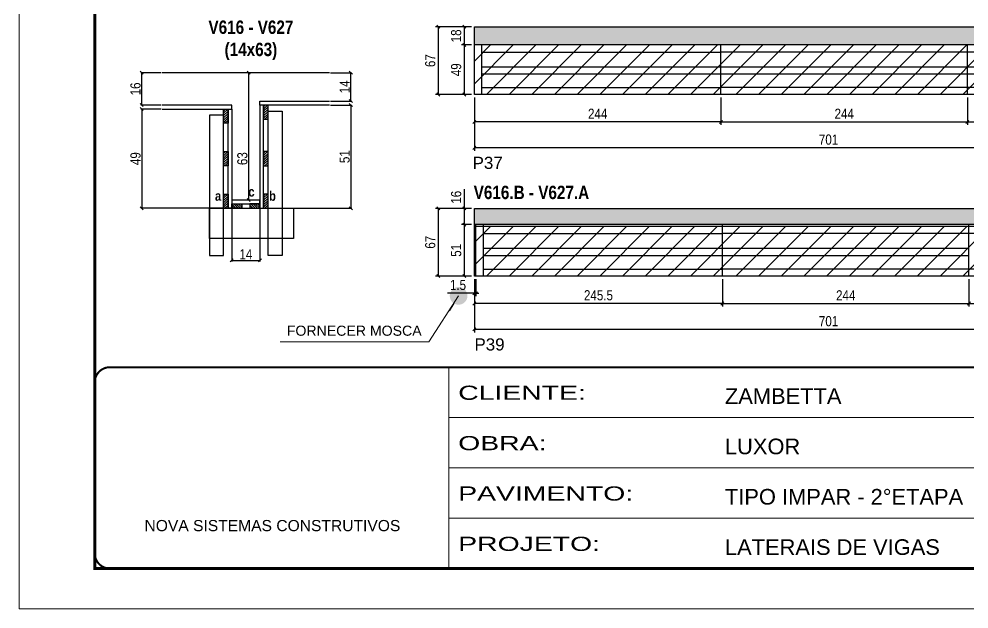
# Model space of a CAD drawing. Extents: x 3309 to 9563, y -2522 to 14608.
# Drawn here: x 8078 to 9018, y 12409 to 12993 of the extents above; entities that cross this region are included whole.
import ezdxf

# ---------------------------------------------------------------- set-up
doc = ezdxf.new("R2010")
doc.units = 0
doc.linetypes.add('CONTINUO', pattern=[0])
doc.linetypes.add('DASHED', pattern=[0.75, 0.5, -0.25])
for name, color, linetype in [('5', 5, 'Continuous'), ('COTA', 241, 'Continuous'), ('detalhes', 4, 'Continuous'), ('NOMENCLATURA', 7, 'Continuous'), ('Painéis', 200, 'Continuous'), ('SARR_2.2x7', 40, 'Continuous'), ('SARR_3.5x7', 81, 'Continuous')]:
    doc.layers.add(name, color=color, linetype=linetype)
for name, color, linetype, lineweight in [('CARIMBO', 255, 'Continuous', 9), ('CONCRETO', 251, 'Continuous', 25), ('Folhas', 255, 'Continuous', 9), ('Hachura', 251, 'Continuous', 9), ('SARRAFO DE PRESSAO', 251, 'DASHED', 9)]:
    doc.layers.add(name, color=color, linetype=linetype, lineweight=lineweight)
doc.styles.add('ARIAL', font='arial.ttf')
doc.styles.add('COTA TECNICA', font='techl___.ttf', dxfattribs={"height": 10})
doc.styles.add('COTA TECNICA 2X', font='techl___.ttf', dxfattribs={"height": 10})
doc.styles.get("Standard").update_dxf_attribs({"font": 'arial.ttf'})
doc.styles.add('TECNICA', font='techb___.ttf', dxfattribs={"height": 10})
doc.styles.add('Tecnologia', font='')
doc.styles.get('Tecnologia').set_extended_font_data('Forgotten Futurist')
doc.dimstyles.new('3x', dxfattribs={"dimtxt": 10, "dimasz": 5, "dimexe": 7, "dimexo": 5, "dimgap": 4, "dimtad": 1, "dimdec": 4, "dimlfac": 0.333333, "dimdsep": 46, "dimtxsty": 'Standard', "dimblk": 'DOT', "dimcen": 0.09, "dimclrd": 1, "dimclre": 1, "dimclrt": 2, "dimadec": 0, "dimazin": 2, "dimtfac": 1, "dimtdec": 4, "dimtmove": 0, "dimatfit": 3, "dimldrblk": 'DOT', "dimfxl": 1, "dimtolj": 1, "dimtzin": 0, "dimlwd": 9, "dimlwe": 9, "dimarcsym": 0})
doc.dimstyles.new('PAINEL', dxfattribs={"dimtxt": 10, "dimasz": 3, "dimexe": 3, "dimexo": 3, "dimgap": 3, "dimtad": 1, "dimdec": 1, "dimzin": 12, "dimdsep": 46, "dimtxsty": 'COTA TECNICA', "dimblk1": 'OBLIQUE', "dimblk2": 'OBLIQUE', "dimsah": 1, "dimcen": 0.9, "dimclrd": 4, "dimclre": 4, "dimclrt": 240, "dimadec": 1, "dimazin": 3, "dimtfac": 1, "dimtdec": 1, "dimtmove": 0, "dimatfit": 3, "dimfxl": 1, "dimtolj": 1, "dimtzin": 12, "dimarcsym": 0})
doc.dimstyles.new('SECAO', dxfattribs={"dimscale": 0.333333, "dimtxt": 5, "dimasz": 9, "dimexe": 3, "dimexo": 3, "dimgap": 3, "dimtad": 1, "dimdec": 1, "dimlfac": 0.5, "dimzin": 12, "dimdsep": 46, "dimtxsty": 'COTA TECNICA 2X', "dimblk1": 'OBLIQUE', "dimblk2": 'OBLIQUE', "dimsah": 1, "dimcen": 0.9, "dimclrd": 4, "dimclre": 4, "dimclrt": 240, "dimadec": 1, "dimazin": 3, "dimtfac": 1, "dimtdec": 1, "dimtmove": 0, "dimatfit": 3, "dimfxl": 1, "dimtolj": 1, "dimtzin": 12, "dimarcsym": 0})

# ---------------------------------------------------------------- blocks, each defined once
blk = doc.blocks.new('9999999999')
at = {"color": 30, "linetype": 'CONTINUO'}
for p, q in [((98564.56, 34230.21), (98564.56, 34429.45)), ((98564.56, 34379.64), (99583.98, 34379.64)), ((98564.56, 34329.83), (99487.98, 34329.83)), ((98564.56, 34280.02), (99487.98, 34280.02))]:
    blk.add_line(p, q, dxfattribs=at)
at = {"color": 30, "linetype": 'CONTINUO', "const_width": 2}
blk.add_lwpolyline([(99583.98, 34230.21), (99583.98, 34414.45, 0.414214), (99568.98, 34429.45), (98228.98, 34429.45, 0.414214), (98213.98, 34414.45), (98213.98, 34245.21, 0.414214), (98228.98, 34230.21), (99583.98, 34230.21)], format="xyb", dxfattribs=at)
at = {"layer": 'Folhas'}
blk.add_lwpolyline([(98138.98, 34190.21), (99623.98, 34190.21), (99623.98, 35240.21), (98138.98, 35240.21)], close=True, dxfattribs=at)
at = {"layer": 'Folhas', "color": 30, "const_width": 3}
blk.add_lwpolyline([(98213.98, 34230.21), (99583.98, 34230.21), (99583.98, 35200.21), (98213.98, 35200.21)], close=True, dxfattribs=at)
at = {"color": 7, "linetype": 'Continuous', "ltscale": 5, "style": 'ARIAL'}
for s, height, p in [('ZAMBETTA', 15.483, (98837.68, 34393.13)), ('LUXOR', 15.483, (98837.68, 34343.32)), ('TIPO IMPAR - 2°ETAPA', 15.4829, (98837.68, 34293.51)), ('NOVA SISTEMAS CONSTRUTIVOS', 11.0592, (98263.19, 34267.21)), ('LATERAIS DE VIGAS', 15.4829, (98837.68, 34243.7))]:
    blk.add_text(s, height=height, dxfattribs=at).set_placement(p)
at = {"layer": 'Folhas', "color": 7, "style": 'Tecnologia', "width": 1.5}
for s, p in [('CLIENTE:', (98573.65, 34397.17)), ('OBRA:', (98573.65, 34347.31)), ('PAVIMENTO:', (98573.65, 34297.5)), ('PROJETO:', (98573.65, 34247.69))]:
    blk.add_text(s, height=14, dxfattribs=at).set_placement(p)
blk = doc.blocks.new('_Oblique')
at = {"color": 0, "linetype": 'ByBlock', "lineweight": -2}
blk.add_line((-0.5, -0.5), (0.5, 0.5), dxfattribs=at)
blk = doc.blocks.new('*D1093')
at = {"layer": 'COTA', "color": 4, "lineweight": -2, "transparency": 16777216}
for p, q in [((8218.67, 12903.88), (8198.32, 12903.88)), ((8199.32, 12903.88), (8199.32, 12805.88)), ((8279.37, 12805.88), (8198.32, 12805.88))]:
    blk.add_line(p, q, dxfattribs=at)
at = {"layer": 'Defpoints', "color": 0, "transparency": 16777216}
for p in [(8219.67, 12903.88), (8199.32, 12805.88), (8280.37, 12805.88, 0)]:
    blk.add_point(p, dxfattribs=at)
at = {"layer": 'COTA', "color": 4, "lineweight": -2, "transparency": 16777216, "xscale": 3, "yscale": 3, "zscale": 3}
for p, rotation in [((8199.32, 12903.88), 90), ((8199.32, 12805.88), 270)]:
    blk.add_blockref('_Oblique', p, dxfattribs=dict(at, rotation=rotation))
at = {"layer": 'COTA', "color": 240, "transparency": 16777216, "insert": (8193.22, 12854.88), "char_height": 10, "attachment_point": 5, "rotation": 90, "style": 'COTA TECNICA 2X'}
blk.add_mtext('\\A1;49', dxfattribs=at)
blk = doc.blocks.new('*D1094')
at = {"layer": 'COTA', "color": 4, "lineweight": -2, "transparency": 16777216}
for p, q in [((8386.07, 12907.88), (8407.29, 12907.88)), ((8406.29, 12907.88), (8406.29, 12805.88)), ((8325.37, 12805.88), (8407.29, 12805.88))]:
    blk.add_line(p, q, dxfattribs=at)
at = {"layer": 'Defpoints', "color": 0, "transparency": 16777216}
for p in [(8385.07, 12907.88), (8324.37, 12805.88, 0), (8406.29, 12805.88)]:
    blk.add_point(p, dxfattribs=at)
at = {"layer": 'COTA', "color": 4, "lineweight": -2, "transparency": 16777216, "xscale": 3, "yscale": 3, "zscale": 3}
for p, rotation in [((8406.29, 12907.88), 90), ((8406.29, 12805.88), 270)]:
    blk.add_blockref('_Oblique', p, dxfattribs=dict(at, rotation=rotation))
at = {"layer": 'COTA', "color": 240, "transparency": 16777216, "insert": (8400.18, 12856.88), "char_height": 10, "attachment_point": 5, "rotation": 90, "style": 'COTA TECNICA 2X'}
blk.add_mtext('\\A1;51', dxfattribs=at)
blk = doc.blocks.new('*D1095')
at = {"layer": 'COTA', "color": 4, "lineweight": -2, "transparency": 16777216}
for p, q in [((8315.37, 12939.88), (8304.19, 12939.88)), ((8305.19, 12813.88), (8305.19, 12939.88)), ((8315.37, 12813.88), (8304.19, 12813.88))]:
    blk.add_line(p, q, dxfattribs=at)
at = {"layer": 'Defpoints', "color": 0, "transparency": 16777216}
for p in [(8305.19, 12939.88), (8316.37, 12939.88), (8316.37, 12813.88)]:
    blk.add_point(p, dxfattribs=at)
at = {"layer": 'COTA', "color": 4, "lineweight": -2, "transparency": 16777216, "xscale": 3, "yscale": 3, "zscale": 3}
for p, rotation in [((8305.19, 12939.88), 90), ((8305.19, 12813.88), 270)]:
    blk.add_blockref('_Oblique', p, dxfattribs=dict(at, rotation=rotation))
at = {"layer": 'COTA', "color": 240, "transparency": 16777216, "insert": (8298.97, 12854.88), "char_height": 10, "attachment_point": 5, "rotation": 90, "style": 'COTA TECNICA 2X'}
blk.add_mtext('\\A1;63', dxfattribs=at)
blk = doc.blocks.new('*D1096')
at = {"layer": 'COTA', "color": 4, "lineweight": -2, "transparency": 16777216}
for p, q in [((8386.07, 12939.88), (8407.29, 12939.88)), ((8406.29, 12911.88), (8406.29, 12939.88)), ((8386.07, 12911.88), (8407.29, 12911.88))]:
    blk.add_line(p, q, dxfattribs=at)
at = {"layer": 'Defpoints', "color": 0, "transparency": 16777216}
for p in [(8385.07, 12939.88), (8406.29, 12939.88), (8385.07, 12911.88)]:
    blk.add_point(p, dxfattribs=at)
at = {"layer": 'COTA', "color": 4, "lineweight": -2, "transparency": 16777216, "xscale": 3, "yscale": 3, "zscale": 3}
for p, rotation in [((8406.29, 12939.88), 90), ((8406.29, 12911.88), 270)]:
    blk.add_blockref('_Oblique', p, dxfattribs=dict(at, rotation=rotation))
at = {"layer": 'COTA', "color": 240, "transparency": 16777216, "insert": (8400.21, 12925.88), "char_height": 10, "attachment_point": 5, "rotation": 90, "style": 'COTA TECNICA 2X'}
blk.add_mtext('\\A1;14', dxfattribs=at)
blk = doc.blocks.new('*D1103')
at = {"layer": 'COTA', "color": 4, "lineweight": -2, "transparency": 16777216}
for p, q in [((8218.67, 12939.88), (8198.32, 12939.88)), ((8199.32, 12907.88), (8199.32, 12939.88)), ((8218.67, 12907.88), (8198.32, 12907.88))]:
    blk.add_line(p, q, dxfattribs=at)
at = {"layer": 'Defpoints', "color": 0, "transparency": 16777216}
for p in [(8199.32, 12939.88), (8219.67, 12939.88), (8219.67, 12907.88)]:
    blk.add_point(p, dxfattribs=at)
at = {"layer": 'COTA', "color": 4, "lineweight": -2, "transparency": 16777216, "xscale": 3, "yscale": 3, "zscale": 3}
for p, rotation in [((8199.32, 12939.88), 90), ((8199.32, 12907.88), 270)]:
    blk.add_blockref('_Oblique', p, dxfattribs=dict(at, rotation=rotation))
at = {"layer": 'COTA', "color": 240, "transparency": 16777216, "insert": (8193.22, 12923.88), "char_height": 10, "attachment_point": 5, "rotation": 90, "style": 'COTA TECNICA 2X'}
blk.add_mtext('\\A1;16', dxfattribs=at)
blk = doc.blocks.new('*D1104')
at = {"layer": 'COTA', "color": 4, "lineweight": -2, "transparency": 16777216}
for p, q in [((8288.37, 12804.88), (8288.37, 12753.17)), ((8316.37, 12804.88), (8316.37, 12753.17)), ((8288.37, 12754.17), (8316.37, 12754.17))]:
    blk.add_line(p, q, dxfattribs=at)
at = {"layer": 'Defpoints', "color": 0, "transparency": 16777216}
for p in [(8288.37, 12805.88), (8316.37, 12805.88), (8316.37, 12754.17)]:
    blk.add_point(p, dxfattribs=at)
at = {"layer": 'COTA', "color": 4, "lineweight": -2, "transparency": 16777216, "xscale": 3, "yscale": 3, "zscale": 3, "rotation": 180}
blk.add_blockref('_Oblique', (8288.37, 12754.17), dxfattribs=at)
at = {"layer": 'COTA', "color": 4, "lineweight": -2, "transparency": 16777216, "xscale": 3, "yscale": 3, "zscale": 3}
blk.add_blockref('_Oblique', (8316.37, 12754.17), dxfattribs=at)
at = {"layer": 'COTA', "color": 240, "transparency": 16777216, "insert": (8302.37, 12760.24), "char_height": 10, "attachment_point": 5, "style": 'COTA TECNICA 2X'}
blk.add_mtext('\\A1;14', dxfattribs=at)
blk = doc.blocks.new('*D1097')
at = {"layer": 'COTA', "color": 4, "linetype": 'ByBlock', "lineweight": -2, "transparency": 16777216}
for p, q in [((8528.62, 12915.37), (8528.62, 12888.25)), ((8772.62, 12915.37), (8772.62, 12888.25)), ((8772.62, 12891.25), (8528.62, 12891.25))]:
    blk.add_line(p, q, dxfattribs=at)
at = {"layer": 'Defpoints', "color": 0, "linetype": 'ByBlock', "transparency": 16777216}
for p in [(8528.62, 12918.37), (8772.62, 12918.37), (8528.62, 12891.25)]:
    blk.add_point(p, dxfattribs=at)
at = {"layer": 'COTA', "color": 4, "linetype": 'ByBlock', "lineweight": -2, "transparency": 16777216, "xscale": 3, "yscale": 3, "zscale": 3, "rotation": 180}
blk.add_blockref('_Oblique', (8528.62, 12891.25), dxfattribs=at)
at = {"layer": 'COTA', "color": 4, "linetype": 'ByBlock', "lineweight": -2, "transparency": 16777216, "xscale": 3, "yscale": 3, "zscale": 3}
blk.add_blockref('_Oblique', (8772.62, 12891.25), dxfattribs=at)
at = {"layer": 'COTA', "color": 240, "linetype": 'ByBlock', "transparency": 16777216, "insert": (8650.62, 12899.33), "char_height": 10, "attachment_point": 5, "style": 'COTA TECNICA'}
blk.add_mtext('\\A1;244', dxfattribs=at)
blk = doc.blocks.new('*D1098')
at = {"layer": 'COTA', "color": 4, "lineweight": -2, "transparency": 16777216}
for p, q in [((8772.62, 12915.37), (8772.62, 12888.25)), ((9016.62, 12915.37), (9016.62, 12888.25)), ((8772.62, 12891.25), (9016.62, 12891.25))]:
    blk.add_line(p, q, dxfattribs=at)
at = {"layer": 'Defpoints', "color": 0, "transparency": 16777216}
for p in [(8772.62, 12918.37, 0), (9016.62, 12918.37, 0), (9016.62, 12891.25)]:
    blk.add_point(p, dxfattribs=at)
at = {"layer": 'COTA', "color": 4, "lineweight": -2, "transparency": 16777216, "xscale": 3, "yscale": 3, "zscale": 3, "rotation": 180}
blk.add_blockref('_Oblique', (8772.62, 12891.25), dxfattribs=at)
at = {"layer": 'COTA', "color": 4, "lineweight": -2, "transparency": 16777216, "xscale": 3, "yscale": 3, "zscale": 3}
blk.add_blockref('_Oblique', (9016.62, 12891.25), dxfattribs=at)
at = {"layer": 'COTA', "color": 240, "transparency": 16777216, "insert": (8894.62, 12899.33), "char_height": 10, "attachment_point": 5, "style": 'COTA TECNICA'}
blk.add_mtext('\\A1;244', dxfattribs=at)
blk = doc.blocks.new('*D1099')
at = {"layer": 'COTA', "color": 4, "lineweight": -2, "transparency": 16777216}
for p, q in [((9016.62, 12915.37), (9016.62, 12888.25)), ((9229.62, 12915.37), (9229.62, 12888.25)), ((9016.62, 12891.25), (9229.62, 12891.25))]:
    blk.add_line(p, q, dxfattribs=at)
at = {"layer": 'Defpoints', "color": 0, "transparency": 16777216}
for p in [(9016.62, 12918.37, 0), (9229.62, 12918.37, 0), (9229.62, 12891.25)]:
    blk.add_point(p, dxfattribs=at)
at = {"layer": 'COTA', "color": 4, "lineweight": -2, "transparency": 16777216, "xscale": 3, "yscale": 3, "zscale": 3, "rotation": 180}
blk.add_blockref('_Oblique', (9016.62, 12891.25), dxfattribs=at)
at = {"layer": 'COTA', "color": 4, "lineweight": -2, "transparency": 16777216, "xscale": 3, "yscale": 3, "zscale": 3}
blk.add_blockref('_Oblique', (9229.62, 12891.25), dxfattribs=at)
at = {"layer": 'COTA', "color": 240, "transparency": 16777216, "insert": (9123.12, 12899.47), "char_height": 10, "attachment_point": 5, "style": 'COTA TECNICA'}
blk.add_mtext('\\A1;213', dxfattribs=at)
blk = doc.blocks.new('*D1105')
at = {"layer": 'COTA', "color": 4, "lineweight": -2, "transparency": 16777216}
for p, q in [((8528.62, 12915.37), (8528.62, 12862.59)), ((9229.62, 12915.37), (9229.62, 12862.59)), ((9229.62, 12865.59), (8528.62, 12865.59))]:
    blk.add_line(p, q, dxfattribs=at)
at = {"layer": 'Defpoints', "color": 0, "transparency": 16777216}
for p in [(8528.62, 12918.37, 0), (9229.62, 12918.37, 0), (8528.62, 12865.59)]:
    blk.add_point(p, dxfattribs=at)
at = {"layer": 'COTA', "color": 4, "lineweight": -2, "transparency": 16777216, "xscale": 3, "yscale": 3, "zscale": 3, "rotation": 180}
blk.add_blockref('_Oblique', (8528.62, 12865.59), dxfattribs=at)
at = {"layer": 'COTA', "color": 4, "lineweight": -2, "transparency": 16777216, "xscale": 3, "yscale": 3, "zscale": 3}
blk.add_blockref('_Oblique', (9229.62, 12865.59), dxfattribs=at)
at = {"layer": 'COTA', "color": 240, "transparency": 16777216, "insert": (8879.12, 12873.7), "char_height": 10, "attachment_point": 5, "style": 'COTA TECNICA'}
blk.add_mtext('\\A1;701', dxfattribs=at)
blk = doc.blocks.new('*D1106')
at = {"layer": 'COTA', "color": 4, "lineweight": -2, "transparency": 16777216}
for p, q in [((8525.62, 12967.37), (8515.67, 12967.37)), ((8518.67, 12918.37), (8518.67, 12967.37)), ((8525.62, 12918.37), (8515.67, 12918.37))]:
    blk.add_line(p, q, dxfattribs=at)
at = {"layer": 'Defpoints', "color": 0, "transparency": 16777216}
for p in [(8518.67, 12967.37), (8528.62, 12967.37), (8528.62, 12918.37)]:
    blk.add_point(p, dxfattribs=at)
at = {"layer": 'COTA', "color": 4, "lineweight": -2, "transparency": 16777216, "xscale": 3, "yscale": 3, "zscale": 3}
for p, rotation in [((8518.67, 12967.37), 90), ((8518.67, 12918.37), 270)]:
    blk.add_blockref('_Oblique', p, dxfattribs=dict(at, rotation=rotation))
at = {"layer": 'COTA', "color": 240, "transparency": 16777216, "insert": (8510.57, 12942.87), "char_height": 10, "attachment_point": 5, "rotation": 90, "style": 'COTA TECNICA'}
blk.add_mtext('\\A1;49', dxfattribs=at)
blk = doc.blocks.new('*D1107')
at = {"layer": 'COTA', "color": 4, "lineweight": -2, "transparency": 16777216}
for p, q in [((8525.62, 12985.37), (8515.67, 12985.37)), ((8518.67, 12967.37), (8518.67, 12985.37)), ((8525.62, 12967.37), (8515.67, 12967.37))]:
    blk.add_line(p, q, dxfattribs=at)
at = {"layer": 'Defpoints', "color": 0, "transparency": 16777216}
for p in [(8518.67, 12985.37), (8528.62, 12985.37), (8528.62, 12967.37)]:
    blk.add_point(p, dxfattribs=at)
at = {"layer": 'COTA', "color": 4, "lineweight": -2, "transparency": 16777216, "xscale": 3, "yscale": 3, "zscale": 3}
for p, rotation in [((8518.67, 12985.37), 90), ((8518.67, 12967.37), 270)]:
    blk.add_blockref('_Oblique', p, dxfattribs=dict(at, rotation=rotation))
at = {"layer": 'COTA', "color": 240, "transparency": 16777216, "insert": (8510.57, 12976.37), "char_height": 10, "attachment_point": 5, "rotation": 90, "style": 'COTA TECNICA'}
blk.add_mtext('\\A1;18', dxfattribs=at)
blk = doc.blocks.new('*D1108')
at = {"layer": 'COTA', "color": 4, "lineweight": -2, "transparency": 16777216}
for p, q in [((8525.62, 12985.37), (8490.04, 12985.37)), ((8493.04, 12918.37), (8493.04, 12985.37)), ((8525.62, 12918.37), (8490.04, 12918.37))]:
    blk.add_line(p, q, dxfattribs=at)
at = {"layer": 'Defpoints', "color": 0, "transparency": 16777216}
for p in [(8493.04, 12985.37), (8528.62, 12985.37), (8528.62, 12918.37)]:
    blk.add_point(p, dxfattribs=at)
at = {"layer": 'COTA', "color": 4, "lineweight": -2, "transparency": 16777216, "xscale": 3, "yscale": 3, "zscale": 3}
for p, rotation in [((8493.04, 12985.37), 90), ((8493.04, 12918.37), 270)]:
    blk.add_blockref('_Oblique', p, dxfattribs=dict(at, rotation=rotation))
at = {"layer": 'COTA', "color": 240, "transparency": 16777216, "insert": (8484.94, 12951.87), "char_height": 10, "attachment_point": 5, "rotation": 90, "style": 'COTA TECNICA'}
blk.add_mtext('\\A1;67', dxfattribs=at)
blk = doc.blocks.new('*D1100')
at = {"layer": 'COTA', "color": 4, "linetype": 'ByBlock', "lineweight": -2, "transparency": 16777216}
for p, q in [((8528.62, 12735.68), (8528.62, 12708.56)), ((8774.12, 12735.68), (8774.12, 12708.56)), ((8774.12, 12711.56), (8528.62, 12711.56))]:
    blk.add_line(p, q, dxfattribs=at)
at = {"layer": 'Defpoints', "color": 0, "linetype": 'ByBlock', "transparency": 16777216}
for p in [(8528.62, 12738.68), (8774.12, 12738.68), (8528.62, 12711.56)]:
    blk.add_point(p, dxfattribs=at)
at = {"layer": 'COTA', "color": 4, "linetype": 'ByBlock', "lineweight": -2, "transparency": 16777216, "xscale": 3, "yscale": 3, "zscale": 3, "rotation": 180}
blk.add_blockref('_Oblique', (8528.62, 12711.56), dxfattribs=at)
at = {"layer": 'COTA', "color": 4, "linetype": 'ByBlock', "lineweight": -2, "transparency": 16777216, "xscale": 3, "yscale": 3, "zscale": 3}
blk.add_blockref('_Oblique', (8774.12, 12711.56), dxfattribs=at)
at = {"layer": 'COTA', "color": 240, "linetype": 'ByBlock', "transparency": 16777216, "insert": (8651.37, 12719.67), "char_height": 10, "attachment_point": 5, "style": 'COTA TECNICA'}
blk.add_mtext('\\A1;245.5', dxfattribs=at)
blk = doc.blocks.new('*D1101')
at = {"layer": 'COTA', "color": 4, "lineweight": -2, "transparency": 16777216}
for p, q in [((8774.12, 12735.68), (8774.12, 12708.56)), ((9018.12, 12735.68), (9018.12, 12708.56)), ((8774.12, 12711.56), (9018.12, 12711.56))]:
    blk.add_line(p, q, dxfattribs=at)
at = {"layer": 'Defpoints', "color": 0, "transparency": 16777216}
for p in [(8774.12, 12738.68, 0), (9018.12, 12738.68, 0), (9018.12, 12711.56)]:
    blk.add_point(p, dxfattribs=at)
at = {"layer": 'COTA', "color": 4, "lineweight": -2, "transparency": 16777216, "xscale": 3, "yscale": 3, "zscale": 3, "rotation": 180}
blk.add_blockref('_Oblique', (8774.12, 12711.56), dxfattribs=at)
at = {"layer": 'COTA', "color": 4, "lineweight": -2, "transparency": 16777216, "xscale": 3, "yscale": 3, "zscale": 3}
blk.add_blockref('_Oblique', (9018.12, 12711.56), dxfattribs=at)
at = {"layer": 'COTA', "color": 240, "transparency": 16777216, "insert": (8896.12, 12719.63), "char_height": 10, "attachment_point": 5, "style": 'COTA TECNICA'}
blk.add_mtext('\\A1;244', dxfattribs=at)
blk = doc.blocks.new('*D1102')
at = {"layer": 'COTA', "color": 4, "lineweight": -2, "transparency": 16777216}
for p, q in [((9018.12, 12735.68), (9018.12, 12708.56)), ((9229.62, 12735.68), (9229.62, 12708.56)), ((9018.12, 12711.56), (9229.62, 12711.56))]:
    blk.add_line(p, q, dxfattribs=at)
at = {"layer": 'Defpoints', "color": 0, "transparency": 16777216}
for p in [(9018.12, 12738.68, 0), (9229.62, 12738.68, 0), (9229.62, 12711.56)]:
    blk.add_point(p, dxfattribs=at)
at = {"layer": 'COTA', "color": 4, "lineweight": -2, "transparency": 16777216, "xscale": 3, "yscale": 3, "zscale": 3, "rotation": 180}
blk.add_blockref('_Oblique', (9018.12, 12711.56), dxfattribs=at)
at = {"layer": 'COTA', "color": 4, "lineweight": -2, "transparency": 16777216, "xscale": 3, "yscale": 3, "zscale": 3}
blk.add_blockref('_Oblique', (9229.62, 12711.56), dxfattribs=at)
at = {"layer": 'COTA', "color": 240, "transparency": 16777216, "insert": (9123.87, 12719.67), "char_height": 10, "attachment_point": 5, "style": 'COTA TECNICA'}
blk.add_mtext('\\A1;211.5', dxfattribs=at)
blk = doc.blocks.new('*D1109')
at = {"layer": 'COTA', "color": 4, "lineweight": -2, "transparency": 16777216}
for p, q in [((8528.62, 12735.68), (8528.62, 12682.9)), ((9229.62, 12735.68), (9229.62, 12682.9)), ((9229.62, 12685.9), (8528.62, 12685.9))]:
    blk.add_line(p, q, dxfattribs=at)
at = {"layer": 'Defpoints', "color": 0, "transparency": 16777216}
for p in [(8528.62, 12738.68, 0), (9229.62, 12738.68, 0), (8528.62, 12685.9)]:
    blk.add_point(p, dxfattribs=at)
at = {"layer": 'COTA', "color": 4, "lineweight": -2, "transparency": 16777216, "xscale": 3, "yscale": 3, "zscale": 3, "rotation": 180}
blk.add_blockref('_Oblique', (8528.62, 12685.9), dxfattribs=at)
at = {"layer": 'COTA', "color": 4, "lineweight": -2, "transparency": 16777216, "xscale": 3, "yscale": 3, "zscale": 3}
blk.add_blockref('_Oblique', (9229.62, 12685.9), dxfattribs=at)
at = {"layer": 'COTA', "color": 240, "transparency": 16777216, "insert": (8879.12, 12694.01), "char_height": 10, "attachment_point": 5, "style": 'COTA TECNICA'}
blk.add_mtext('\\A1;701', dxfattribs=at)
blk = doc.blocks.new('*D1110')
at = {"layer": 'COTA', "color": 4, "lineweight": -2, "transparency": 16777216}
for p, q in [((8525.62, 12789.68), (8515.67, 12789.68)), ((8518.67, 12738.68), (8518.67, 12789.68)), ((8525.62, 12738.68), (8515.67, 12738.68))]:
    blk.add_line(p, q, dxfattribs=at)
at = {"layer": 'Defpoints', "color": 0, "transparency": 16777216}
for p in [(8518.67, 12789.68), (8528.62, 12789.68), (8528.62, 12738.68)]:
    blk.add_point(p, dxfattribs=at)
at = {"layer": 'COTA', "color": 4, "lineweight": -2, "transparency": 16777216, "xscale": 3, "yscale": 3, "zscale": 3}
for p, rotation in [((8518.67, 12789.68), 90), ((8518.67, 12738.68), 270)]:
    blk.add_blockref('_Oblique', p, dxfattribs=dict(at, rotation=rotation))
at = {"layer": 'COTA', "color": 240, "transparency": 16777216, "insert": (8510.56, 12764.18), "char_height": 10, "attachment_point": 5, "rotation": 90, "style": 'COTA TECNICA'}
blk.add_mtext('\\A1;51', dxfattribs=at)
blk = doc.blocks.new('*D1111')
at = {"layer": 'COTA', "color": 4, "lineweight": -2, "transparency": 16777216}
for p, q in [((8518.67, 12805.68), (8518.67, 12824.7)), ((8525.62, 12805.68), (8515.67, 12805.68)), ((8518.67, 12789.68), (8518.67, 12805.68)), ((8525.62, 12789.68), (8515.67, 12789.68))]:
    blk.add_line(p, q, dxfattribs=at)
at = {"layer": 'Defpoints', "color": 0, "transparency": 16777216}
for p in [(8518.67, 12805.68), (8528.62, 12805.68), (8528.62, 12789.68)]:
    blk.add_point(p, dxfattribs=at)
at = {"layer": 'COTA', "color": 4, "lineweight": -2, "transparency": 16777216, "xscale": 3, "yscale": 3, "zscale": 3}
for p, rotation in [((8518.67, 12805.68), 90), ((8518.67, 12789.68), 270)]:
    blk.add_blockref('_Oblique', p, dxfattribs=dict(at, rotation=rotation))
at = {"layer": 'COTA', "color": 240, "transparency": 16777216, "insert": (8510.57, 12816.69), "char_height": 10, "attachment_point": 5, "rotation": 90, "style": 'COTA TECNICA'}
blk.add_mtext('\\A1;16', dxfattribs=at)
blk = doc.blocks.new('*D1112')
at = {"layer": 'COTA', "color": 4, "lineweight": -2, "transparency": 16777216}
for p, q in [((8525.62, 12805.68), (8490.04, 12805.68)), ((8493.04, 12738.68), (8493.04, 12805.68)), ((8525.62, 12738.68), (8490.04, 12738.68))]:
    blk.add_line(p, q, dxfattribs=at)
at = {"layer": 'Defpoints', "color": 0, "transparency": 16777216}
for p in [(8493.04, 12805.68), (8528.62, 12805.68), (8528.62, 12738.68)]:
    blk.add_point(p, dxfattribs=at)
at = {"layer": 'COTA', "color": 4, "lineweight": -2, "transparency": 16777216, "xscale": 3, "yscale": 3, "zscale": 3}
for p, rotation in [((8493.04, 12805.68), 90), ((8493.04, 12738.68), 270)]:
    blk.add_blockref('_Oblique', p, dxfattribs=dict(at, rotation=rotation))
at = {"layer": 'COTA', "color": 240, "transparency": 16777216, "insert": (8484.94, 12772.18), "char_height": 10, "attachment_point": 5, "rotation": 90, "style": 'COTA TECNICA'}
blk.add_mtext('\\A1;67', dxfattribs=at)
blk = doc.blocks.new('*D1113')
at = {"layer": 'COTA', "color": 4, "lineweight": -2, "transparency": 16777216}
for p, q in [((8528.62, 12735.68), (8528.62, 12718.72)), ((8530.12, 12735.68), (8530.12, 12718.72)), ((8528.62, 12721.72), (8502.12, 12721.72)), ((8530.12, 12721.72), (8528.62, 12721.72)), ((8530.12, 12721.72), (8533.12, 12721.72))]:
    blk.add_line(p, q, dxfattribs=at)
at = {"layer": 'Defpoints', "color": 0, "transparency": 16777216}
for p in [(8528.62, 12738.68), (8530.12, 12738.68), (8528.62, 12721.72)]:
    blk.add_point(p, dxfattribs=at)
at = {"layer": 'COTA', "color": 4, "lineweight": -2, "transparency": 16777216, "xscale": 3, "yscale": 3, "zscale": 3}
blk.add_blockref('_Oblique', (8528.62, 12721.72), dxfattribs=at)
at = {"layer": 'COTA', "color": 4, "lineweight": -2, "transparency": 16777216, "xscale": 3, "yscale": 3, "zscale": 3, "rotation": 180}
blk.add_blockref('_Oblique', (8530.12, 12721.72), dxfattribs=at)
at = {"layer": 'COTA', "color": 240, "transparency": 16777216, "insert": (8512.37, 12729.83), "char_height": 10, "attachment_point": 5, "style": 'COTA TECNICA'}
blk.add_mtext('\\A1;1.5', dxfattribs=at)
blk = doc.blocks.new('_Dot')
at = {"color": 0, "linetype": 'ByBlock', "lineweight": -2}
blk.add_line((-0.5, 0), (-1, 0), dxfattribs=at)
at = {"color": 0, "linetype": 'ByBlock', "const_width": 0.5}
blk.add_lwpolyline([(-0.25, 0, 1), (0.25, 0, 1)], format="xyb", close=True, dxfattribs=at)

msp = doc.modelspace()

# ---------------------------------------------------------------- hatches: boundary and pattern name
at = {"layer": 'COTA'}
h = msp.add_hatch(dxfattribs=at)
h.set_pattern_fill('AR-CONC', color=256, scale=0.03)
h.set_pattern_definition([(50, (4786.512, 3431.0584), (5.46554, -0.4781726), [0.5715, -6.2865]), (355, (4786.512, 3431.0584), (-1.0573026, 5.7317054), [0.4572, -5.0292175]), (100.451445, (4786.9676, 3431.0185), (4.4082374, 5.2535326), [0.4857003, -5.3427073]), (46.1842, (4786.512, 3432.5824), (8.1323712, -1.26127), [0.85725, -9.42975]), (96.63556, (4787.19, 3432.477), (7.122124, 7.422784), [0.728551, -8.014068]), (351.18415, (4786.512, 3432.582), (7.122124, 7.422784), [0.685799, -7.543792]), (21, (4787.274, 3432.2014), (4.5484317, -3.067956), [0.5715, -6.2865]), (326, (4787.274, 3432.2014), (1.854061, 5.525639), [0.4572, -5.0292]), (71.451445, (4787.653, 3431.9457), (6.4024926, 2.457683), [0.4857003, -5.342698]), (37.5, (4786.5122, 3431.0584), (0.0926581, 2.53665117), [0, -4.96824, 0, -5.1054, 0, -5.04825]), (7.5, (4786.5122, 3431.0584), (2.0045899, 3.00541724), [0, -2.91084, 0, -4.85394, 0, -1.92405]), (327.5, (4784.813, 3431.0584), (4.06771786, -0.17186232), [0, -1.905, 0, -5.9436, 0, -7.8867]), (317.5, (4784.051, 3431.0584), (4.4438754, 0.7627947), [0, -2.4765, 0, -3.94716, 0, -5.6007])])
h.paths.add_polyline_path([(9229.62, 12967.37), (9229.62, 12985.37), (8528.62, 12985.37), (8528.62, 12967.37)])
h = msp.add_hatch(dxfattribs=at)
h.set_pattern_fill('AR-CONC', color=256, scale=0.03)
h.paths.add_polyline_path([(9229.62, 12805.68), (8528.62, 12805.68), (8528.62, 12789.68), (9229.62, 12789.68)])
at = {"layer": 'Hachura', "linetype": 'ByBlock'}
h = msp.add_hatch(dxfattribs=at)
h.set_pattern_fill('ANSI31', color=256, scale=5)
h.paths.add_polyline_path([(8772.62, 12967.37), (8528.62, 12967.37), (8528.62, 12918.37), (8772.62, 12918.37)])
h.paths.add_polyline_path([(9016.62, 12967.37), (8772.62, 12967.37), (8772.62, 12918.37), (9016.62, 12918.37)])
h.paths.add_polyline_path([(9229.62, 12967.37), (9016.62, 12967.37), (9016.62, 12918.37), (9229.62, 12918.37)])
h.paths.add_polyline_path([(9228.12, 12787.68), (9018.12, 12787.68), (9018.12, 12738.68), (9228.12, 12738.68)])
h.paths.add_polyline_path([(9018.12, 12787.68), (8774.12, 12787.68), (8774.12, 12738.68), (9018.12, 12738.68)])
h.paths.add_polyline_path([(8774.12, 12787.68), (8530.12, 12787.68), (8530.12, 12738.68), (8774.12, 12738.68)])
at = {"layer": 'SARR_2.2x7'}
h = msp.add_hatch(dxfattribs=at)
h.set_pattern_fill('ANSI31', color=256, scale=0.5)
h.set_pattern_definition([(45, (-115231.8024, -20331.662), (-1.122532015, 1.122532015), [])])
h.paths.add_polyline_path([(8280.37, 12889.88), (8284.77, 12889.88), (8284.77, 12903.88), (8280.37, 12903.88)])
h = msp.add_hatch(dxfattribs=at)
h.set_pattern_fill('ANSI31', color=256, scale=0.5)
h.set_pattern_definition([(45, (-115241.8024, -20327.662), (-1.122532015, 1.122532015), [])])
h.paths.add_polyline_path([(8324.37, 12893.88), (8319.97, 12893.88), (8319.97, 12907.88), (8324.37, 12907.88)])
h = msp.add_hatch(dxfattribs=at)
h.set_pattern_fill('ANSI31', color=256, scale=0.5)
h.set_pattern_definition([(45, (-115231.8024, -20373.662), (-1.122532015, 1.122532015), [])])
h.paths.add_polyline_path([(8280.37, 12847.88), (8284.77, 12847.88), (8284.77, 12861.88), (8280.37, 12861.88)])
h = msp.add_hatch(dxfattribs=at)
h.set_pattern_fill('ANSI31', color=256, scale=0.5)
h.set_pattern_definition([(45, (-115241.8024, -20373.662), (-1.122532015, 1.122532015), [])])
h.paths.add_polyline_path([(8324.37, 12847.88), (8319.97, 12847.88), (8319.97, 12861.88), (8324.37, 12861.88)])
h = msp.add_hatch(dxfattribs=at)
h.set_pattern_fill('ANSI31', color=256, scale=0.5)
h.set_pattern_definition([(45, (-115231.8024, -20415.662), (-1.122532015, 1.122532015), [])])
h.paths.add_polyline_path([(8280.37, 12805.88), (8284.77, 12805.88), (8284.77, 12819.88), (8280.37, 12819.88)])
h = msp.add_hatch(dxfattribs=at)
h.set_pattern_fill('ANSI31', color=256, scale=0.5)
h.set_pattern_definition([(45, (-115241.8024, -20415.662), (-1.122532015, 1.122532015), [])])
h.paths.add_polyline_path([(8324.37, 12805.88), (8319.97, 12805.88), (8319.97, 12819.88), (8324.37, 12819.88)])
h = msp.add_hatch(dxfattribs=at)
h.set_pattern_fill('ANSI31', color=256, scale=0.5, angle=90)
h.set_pattern_definition([(135, (41523.9059, -110706.293), (-1.122532015, -1.122532015), [])])
h.paths.add_polyline_path([(8298.37, 12805.88), (8298.37, 12810.28), (8288.37, 12810.28), (8288.37, 12805.88)])
h = msp.add_hatch(dxfattribs=at)
h.set_pattern_fill('ANSI31', color=256, scale=0.5, angle=90)
h.set_pattern_definition([(135, (41513.9059, -110706.293), (-1.122532015, -1.122532015), [])])
h.paths.add_polyline_path([(8306.37, 12810.28), (8306.37, 12805.88), (8316.37, 12805.88), (8316.37, 12810.28)])

# ---------------------------------------------------------------- linework, layer by layer
at = {"layer": 'CONCRETO', "linetype": 'Continuous'}
msp.add_line((8385.07, 12939.88), (8219.67, 12939.88), dxfattribs=at)
at = {"layer": 'COTA'}
for p, q in [((8528.62, 12967.37), (8528.62, 12985.37)), ((8528.62, 12985.37), (9229.62, 12985.37)), ((8528.62, 12789.68), (8528.62, 12805.68)), ((8528.62, 12805.68), (9229.62, 12805.68))]:
    msp.add_line(p, q, dxfattribs=at)
at = {"layer": 'Painéis', "linetype": 'ByBlock'}
for p, q in [((9229.62, 12967.37), (8528.62, 12967.37)), ((8528.62, 12918.37), (8528.62, 12967.37)), ((8772.62, 12918.37), (8772.62, 12967.37)), ((9016.62, 12918.37), (9016.62, 12967.37)), ((9229.62, 12918.37), (8528.62, 12918.37)), ((9229.62, 12789.68), (8528.62, 12789.68)), ((8528.62, 12738.68), (8528.62, 12789.68)), ((9229.62, 12787.68), (8528.62, 12787.68)), ((8530.12, 12738.68), (8530.12, 12789.68)), ((8774.12, 12738.68), (8774.12, 12789.68)), ((9018.12, 12738.68), (9018.12, 12789.68)), ((9229.62, 12738.68), (8528.62, 12738.68))]:
    msp.add_line(p, q, dxfattribs=at)
at = {"layer": 'Painéis', "linetype": 'Continuous', "elevation": 0}
for points in [[(8385.07, 12907.88), (8316.37, 12907.88), (8316.37, 12911.88), (8385.07, 12911.88)], [(8219.67, 12903.88), (8288.37, 12903.88), (8288.37, 12907.88), (8219.67, 12907.88)]]:
    msp.add_lwpolyline(points, dxfattribs=at)
at = {"layer": 'Painéis', "linetype": 'Continuous'}
for points in [[(8284.77, 12805.88), (8284.77, 12903.88), (8288.37, 12903.88), (8288.37, 12805.88)], [(8319.97, 12805.88), (8319.97, 12907.88), (8316.37, 12907.88), (8316.37, 12805.88)], [(8316.37, 12813.88), (8288.37, 12813.88), (8288.37, 12810.28), (8316.37, 12810.28)]]:
    msp.add_lwpolyline(points, close=True, dxfattribs=at)
at = {"layer": 'SARR_2.2x7', "linetype": 'Continuous'}
for p, q in [((8535.62, 12967.37), (8535.62, 12918.37)), ((8535.62, 12960.37), (8772.62, 12960.37)), ((9016.62, 12960.37), (8772.62, 12960.37)), ((9222.62, 12960.37), (9016.62, 12960.37)), ((8535.62, 12945.87), (8772.62, 12945.87)), ((8535.62, 12938.87), (8772.62, 12938.87)), ((8772.62, 12945.87), (9016.62, 12945.87)), ((8772.62, 12938.87), (9016.62, 12938.87)), ((9016.62, 12945.87), (9222.62, 12945.87)), ((9016.62, 12938.87), (9222.62, 12938.87)), ((8535.62, 12925.37), (8772.62, 12925.37)), ((9016.62, 12925.37), (8772.62, 12925.37)), ((9222.62, 12925.37), (9016.62, 12925.37)), ((8537.12, 12789.68), (8537.12, 12738.68)), ((8537.12, 12780.68), (8774.12, 12780.68)), ((9018.12, 12780.68), (8774.12, 12780.68)), ((9221.12, 12780.68), (9018.12, 12780.68)), ((8537.12, 12766.18), (8774.12, 12766.18)), ((8774.12, 12766.18), (9018.12, 12766.18)), ((8537.12, 12759.18), (8774.12, 12759.18)), ((8774.12, 12759.18), (9018.12, 12759.18)), ((8537.12, 12745.68), (8774.12, 12745.68)), ((9018.12, 12745.68), (8774.12, 12745.68)), ((9221.12, 12745.68), (9018.12, 12745.68))]:
    msp.add_line(p, q, dxfattribs=at)
at = {"layer": 'SARR_2.2x7'}
for points in [[(8284.77, 12903.88), (8284.77, 12889.88), (8280.37, 12889.88), (8280.37, 12903.88)], [(8319.97, 12907.88), (8319.97, 12893.88), (8324.37, 12893.88), (8324.37, 12907.88)], [(8284.77, 12861.88), (8284.77, 12847.88), (8280.37, 12847.88), (8280.37, 12861.88)], [(8319.97, 12861.88), (8319.97, 12847.88), (8324.37, 12847.88), (8324.37, 12861.88)], [(8284.77, 12819.88), (8284.77, 12805.88), (8280.37, 12805.88), (8280.37, 12819.88)], [(8319.97, 12819.88), (8319.97, 12805.88), (8324.37, 12805.88), (8324.37, 12819.88)], [(8288.37, 12810.28), (8298.37, 12810.28), (8298.37, 12805.88), (8288.37, 12805.88)], [(8316.37, 12810.28), (8306.37, 12810.28), (8306.37, 12805.88), (8316.37, 12805.88)]]:
    msp.add_lwpolyline(points, close=True, dxfattribs=at)
at = {"layer": 'SARR_3.5x7'}
for points in [[(8324.37, 12901.88), (8338.37, 12901.88), (8338.37, 12758.9), (8324.37, 12758.9)], [(8280.37, 12897.88), (8266.37, 12897.88), (8266.37, 12758.9), (8280.37, 12758.9)], [(8266.37, 12805.88), (8349.55, 12805.88), (8349.55, 12775.79), (8266.37, 12775.79)]]:
    msp.add_lwpolyline(points, close=True, dxfattribs=at)

# ---------------------------------------------------------------- block references
at = {"layer": 'SARRAFO DE PRESSAO', "color": 6, "linetype": 'ByBlock'}
msp.add_blockref('9999999999', (-90061.11, -21780.92), dxfattribs=at)

# ---------------------------------------------------------------- texts
at = {"layer": '5', "linetype": 'Continuous'}
for s, rotation, p in [('P37', 0.00004, (8526.83, 12844.75)), ('P39', 359.99996, (8528.65, 12665.06))]:
    msp.add_text(s, height=12, rotation=rotation, dxfattribs=at).set_placement(p)
at = {"layer": 'CARIMBO', "style": 'ARIAL'}
msp.add_text('FORNECER MOSCA', height=10, dxfattribs=at).set_placement((8342.92, 12679.65))
at = {"layer": 'detalhes', "style": 'TECNICA'}
for s, p in [('a', (8271.85, 12813.24)), ('c', (8304.91, 12817.35)), ('b', (8325.41, 12813.23))]:
    msp.add_text(s, height=9.6, dxfattribs=at).set_placement(p)
at = {"layer": 'NOMENCLATURA', "style": 'TECNICA'}
msp.add_text('V616.B - V627.A', height=13.2, dxfattribs=at).set_placement((8527.9, 12814.87))
at = {"layer": 'NOMENCLATURA', "insert": (8307.4, 12991.57), "char_height": 13.2, "attachment_point": 2, "style": 'TECNICA'}
msp.add_mtext_dynamic_manual_height_columns('V616 - V627\\P(14x63)', width=300.2766, gutter_width=1, heights=[43.4], dxfattribs=at)

# ---------------------------------------------------------------- dimensions: what is measured, and where the dimension line sits
at = {"layer": 'COTA'}
for base, p1, p2, dimstyle, picture, middle in [((8493.04, 12985.37), (8528.62, 12918.37), (8528.62, 12985.37), 'PAINEL', '*D1108', (8484.94, 12951.87)), ((8518.67, 12985.37), (8528.62, 12967.37), (8528.62, 12985.37), 'PAINEL', '*D1107', (8510.57, 12976.37)), ((8518.67, 12967.37), (8528.62, 12918.37), (8528.62, 12967.37), 'PAINEL', '*D1106', (8510.57, 12942.87)), ((8199.32, 12939.88), (8219.67, 12907.88), (8219.67, 12939.88), 'SECAO', '*D1103', (8193.22, 12923.88)), ((8406.29, 12939.88), (8385.07, 12911.88), (8385.07, 12939.88), 'SECAO', '*D1096', (8400.21, 12925.88)), ((8199.32, 12805.88, 0), (8219.67, 12903.88), (8280.37, 12805.88), 'SECAO', '*D1093', (8193.22, 12854.88, 0)), ((8406.29, 12805.88, 0), (8385.07, 12907.88), (8324.37, 12805.88), 'SECAO', '*D1094', (8400.18, 12856.88, 0)), ((8518.67, 12805.68), (8528.62, 12789.68), (8528.62, 12805.68), 'PAINEL', '*D1111', (8510.57, 12816.69)), ((8493.04, 12805.68), (8528.62, 12738.68), (8528.62, 12805.68), 'PAINEL', '*D1112', (8484.94, 12772.18)), ((8518.67, 12789.68), (8528.62, 12738.68), (8528.62, 12789.68), 'PAINEL', '*D1110', (8510.56, 12764.18))]:
    dim = msp.add_linear_dim(base=base, p1=p1, p2=p2, angle=90, dimstyle=dimstyle, dxfattribs=at)
    dim.commit()
    dim.dimension.update_dxf_attribs({"geometry": picture, "text_midpoint": middle})
dim = msp.add_linear_dim(base=(8305.19, 12939.88), p1=(8316.37, 12813.88), p2=(8316.37, 12939.88), angle=90, dimstyle='SECAO', dxfattribs=at)
dim.commit()
dim.dimension.update_dxf_attribs({"geometry": '*D1095', "text_midpoint": (8305.19, 12854.88), "dimtype": 160})
at = {"layer": 'COTA', "linetype": 'ByBlock'}
for base, p1, p2, picture, middle in [((8528.62, 12891.25), (8772.62, 12918.37), (8528.62, 12918.37), '*D1097', (8650.62, 12899.33)), ((8528.62, 12711.56), (8774.12, 12738.68), (8528.62, 12738.68), '*D1100', (8651.37, 12719.67))]:
    dim = msp.add_linear_dim(base=base, p1=p1, p2=p2, angle=180, dimstyle='PAINEL', override={"dimtmove": 1}, dxfattribs=at)
    dim.commit()
    dim.dimension.update_dxf_attribs({"geometry": picture, "text_midpoint": middle})
at = {"layer": 'COTA'}
for base, p1, p2, dimstyle, picture, middle in [((8528.62, 12865.59, 0), (9229.62, 12918.37), (8528.62, 12918.37), 'PAINEL', '*D1105', (8879.12, 12873.7, 0)), ((9016.62, 12891.25, 0), (8772.62, 12918.37), (9016.62, 12918.37), 'PAINEL', '*D1098', (8894.62, 12899.33, 0)), ((9229.62, 12891.25, 0), (9016.62, 12918.37), (9229.62, 12918.37), 'PAINEL', '*D1099', (9123.12, 12899.47, 0)), ((8316.37, 12754.17), (8288.37, 12805.88), (8316.37, 12805.88), 'SECAO', '*D1104', (8302.37, 12760.24)), ((8528.62, 12721.72), (8530.12, 12738.68), (8528.62, 12738.68), 'PAINEL', '*D1113', (8512.37, 12729.83)), ((8528.62, 12685.9, 0), (9229.62, 12738.68), (8528.62, 12738.68), 'PAINEL', '*D1109', (8879.12, 12694.01, 0)), ((9018.12, 12711.56, 0), (8774.12, 12738.68), (9018.12, 12738.68), 'PAINEL', '*D1101', (8896.12, 12719.63, 0)), ((9229.62, 12711.56, 0), (9018.12, 12738.68), (9229.62, 12738.68), 'PAINEL', '*D1102', (9123.87, 12719.67, 0))]:
    dim = msp.add_linear_dim(base=base, p1=p1, p2=p2, dimstyle=dimstyle, dxfattribs=at)
    dim.commit()
    dim.dimension.update_dxf_attribs({"geometry": picture, "text_midpoint": middle})

# ---------------------------------------------------------------- leaders
at = {"layer": 'Hachura'}
msp.add_leader([(8512.98, 12719.13), (8483.62, 12673.68), (8336.51, 12673.68)], dimstyle='3x', override={"dimasz": 17.5, "dimtad": 0}, dxfattribs=at)

doc.saveas('drawing.dxf')
